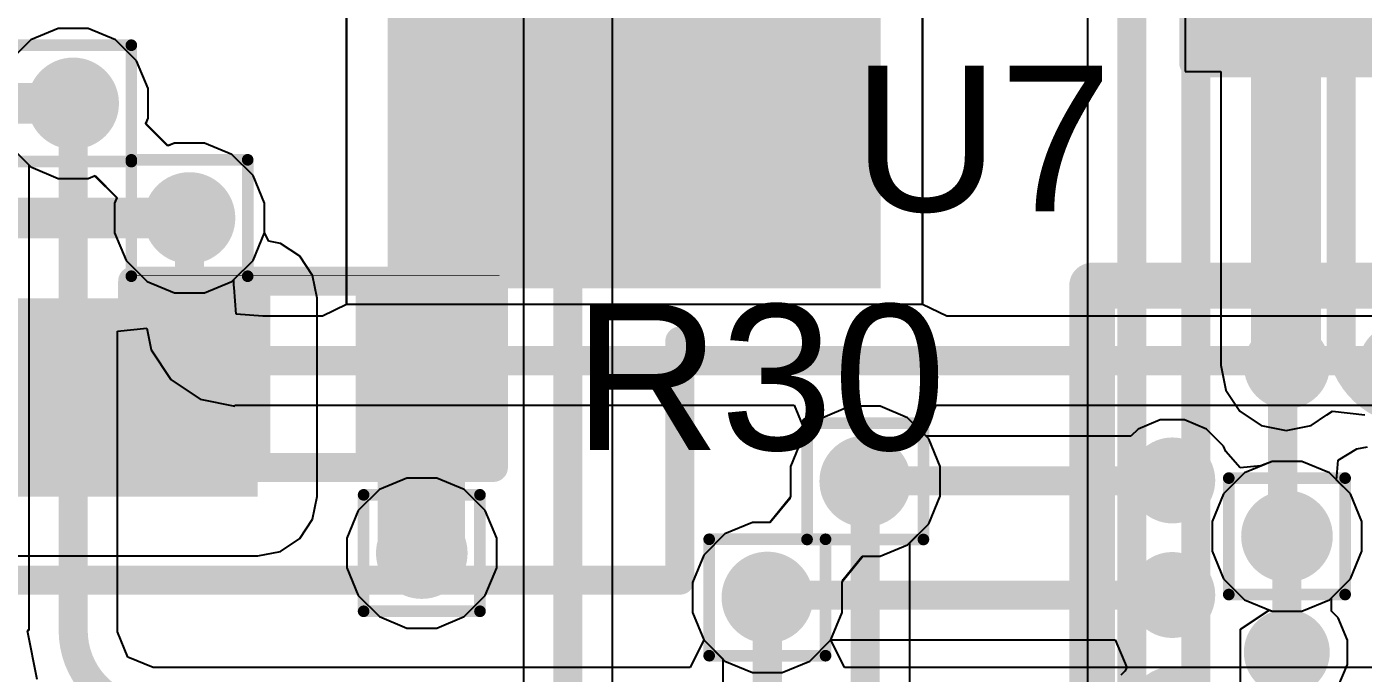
# Model space of a CAD drawing. Header units: inches. Extents: x -12 to 5355, y -7 to 5366.
# Drawn here: x 10.39 to 16.22, y 10.2 to 13.02 of the extents above; entities that cross this region are included whole.
import ezdxf

# ---------------------------------------------------------------- set-up
doc = ezdxf.new("R2010")
doc.units = ezdxf.units.IN
for name, color, linetype in [('BOTTOM LAYER', 5, 'Continuous'), ('Bottom Overlay', 54, 'Continuous'), ('Bottom Paste', 16, 'Continuous'), ('Bottom Solder', 6, 'Continuous'), ('Drill Drawing', 1, 'Continuous'), ('GROUND1', 16, 'Continuous'), ('GROUND2', 156, 'Continuous'), ('POWER', 76, 'Continuous'), ('SIGNAL', 90, 'Continuous'), ('TOP LAYER', 1, 'Continuous'), ('Top Overlay', 2, 'Continuous'), ('Top Paste', 8, 'Continuous'), ('Top Solder', 216, 'Continuous'), ('Via Holes', 16, 'Continuous')]:
    doc.layers.add(name, color=color, linetype=linetype)
doc.styles.add('Arial', font='', dxfattribs={"height": 0.2})
doc.styles.get('Arial').set_extended_font_data('Arial')

# ---------------------------------------------------------------- blocks, each defined once
blk = doc.blocks.new('YSPI0520_2R2M__B_31')
at = {"layer": 'BOTTOM LAYER'}
blk.add_hatch(color=5, dxfattribs=at).paths.add_polyline_path([(-3.5, 1.25), (-1.5, 1.25), (-1.5, -1.25), (-3.5, -1.25)])
at = {"layer": 'Bottom Paste'}
blk.add_hatch(color=16, dxfattribs=at).paths.add_polyline_path([(-3.5, 1.25), (-1.5, 1.25), (-1.5, -1.25), (-3.5, -1.25)])
at = {"layer": 'Bottom Solder'}
blk.add_hatch(color=6, dxfattribs=at).paths.add_polyline_path([(-3.5762, 1.3262), (-1.4238, 1.3262), (-1.4238, -1.3262), (-3.5762, -1.3262)])
at = {"layer": 'Bottom Overlay'}
for points in [[(-2.7, 1.557, 0.127, 0.127, 0), (-2.7, 2.6, 0.127, 0.127, 0)], [(2.7, 2.6, 0.127, 0.127, 0), (-2.7, 2.6, 0.127, 0.127, 0)]]:
    blk.add_lwpolyline(points, format="xyseb", dxfattribs=at)
for points in [[(-2.7318, 2.6, 0.0635, 0.0635, 1), (-2.6683, 2.6, 0.0635, 0.0635, 1)], [(-2.7318, 2.6, 0.0635, 0.0635, 1), (-2.6683, 2.6, 0.0635, 0.0635, 1)], [(-2.7317, 1.557, 0.0635, 0.0635, 1), (-2.6682, 1.557, 0.0635, 0.0635, 1)]]:
    blk.add_lwpolyline(points, format="xyseb", close=True, dxfattribs=at)
blk = doc.blocks.new('AQFN50P700X700X85_HS_74N_42')
at = {"layer": 'TOP LAYER'}
h = blk.add_hatch(color=1, dxfattribs=at)
edge = h.paths.add_edge_path()
edge.add_arc((2.75, -2), 0.1375, 0, 360)
h = blk.add_hatch(color=1, dxfattribs=at)
edge = h.paths.add_edge_path()
edge.add_arc((3.25, -2.25), 0.1375, 0, 360)
h = blk.add_hatch(color=1, dxfattribs=at)
edge = h.paths.add_edge_path()
edge.add_arc((3.25, -2.75), 0.1375, 0, 360)
h = blk.add_hatch(color=1, dxfattribs=at)
edge = h.paths.add_edge_path()
edge.add_arc((2.75, -3.25), 0.1375, 0, 360)
at = {"layer": 'Top Paste'}
h = blk.add_hatch(color=8, dxfattribs=at)
edge = h.paths.add_edge_path()
edge.add_arc((2.75, -2), 0.15, 0, 360)
h = blk.add_hatch(color=8, dxfattribs=at)
edge = h.paths.add_edge_path()
edge.add_arc((3.25, -2.25), 0.15, 0, 360)
h = blk.add_hatch(color=8, dxfattribs=at)
edge = h.paths.add_edge_path()
edge.add_arc((3.25, -2.75), 0.15, 0, 360)
h = blk.add_hatch(color=8, dxfattribs=at)
edge = h.paths.add_edge_path()
edge.add_arc((2.75, -3.25), 0.15, 0, 360)
at = {"layer": 'Top Solder'}
h = blk.add_hatch(color=216, dxfattribs=at)
edge = h.paths.add_edge_path()
edge.add_arc((3.25, -1.75), 0.1875, 0, 360)
h = blk.add_hatch(color=216, dxfattribs=at)
edge = h.paths.add_edge_path()
edge.add_arc((2.75, -2), 0.1875, 0, 360)
h = blk.add_hatch(color=216, dxfattribs=at)
edge = h.paths.add_edge_path()
edge.add_arc((3.25, -2.25), 0.1875, 0, 360)
h = blk.add_hatch(color=216, dxfattribs=at)
edge = h.paths.add_edge_path()
edge.add_arc((3.25, -2.75), 0.1875, 0, 360)
h = blk.add_hatch(color=216, dxfattribs=at)
edge = h.paths.add_edge_path()
edge.add_arc((2.25, -3.25), 0.1875, 0, 360)
h = blk.add_hatch(color=216, dxfattribs=at)
edge = h.paths.add_edge_path()
edge.add_arc((2.75, -3.25), 0.1875, 0, 360)
at = {"layer": 'Top Overlay'}
for points in [[(3.6, 3.6, 0.2, 0.2, 0), (3.6, -3.6, 0.2, 0.2, 0)], [(3.6, -3.6, 0.2, 0.2, 0), (-3.6, -3.6, 0.2, 0.2, 0)]]:
    blk.add_lwpolyline(points, format="xyseb", dxfattribs=at)
blk.add_lwpolyline([(3.55, -3.6, 0.1, 0.1, 1), (3.65, -3.6, 0.1, 0.1, 1)], format="xyseb", close=True, dxfattribs=at)
blk.add_lwpolyline([(3.55, -3.6, 0.1, 0.1, 1), (3.65, -3.6, 0.1, 0.1, 1)], format="xyseb", close=True, dxfattribs=at)
blk = doc.blocks.new('R___0402_48')
at = {"layer": 'TOP LAYER'}
for points in [[(-0.6985, -0.3175), (-0.6985, 0.3175), (-0.2413, 0.3175), (-0.2413, -0.3175)], [(0.2413, -0.3175), (0.2413, 0.3175), (0.6985, 0.3175), (0.6985, -0.3175)]]:
    blk.add_hatch(color=1, dxfattribs=at).paths.add_polyline_path(points)
at = {"layer": 'Top Paste'}
for points in [[(-0.6985, -0.3175), (-0.6985, 0.3175), (-0.2413, 0.3175), (-0.2413, -0.3175)], [(0.2413, -0.3175), (0.2413, 0.3175), (0.6985, 0.3175), (0.6985, -0.3175)]]:
    blk.add_hatch(color=8, dxfattribs=at).paths.add_polyline_path(points)
at = {"layer": 'Top Solder'}
for points in [[(-0.7535, -0.3725), (-0.7535, 0.3725), (-0.1863, 0.3725), (-0.1863, -0.3725)], [(0.1863, -0.3725), (0.1863, 0.3725), (0.7535, 0.3725), (0.7535, -0.3725)]]:
    blk.add_hatch(color=216, dxfattribs=at).paths.add_polyline_path(points)
at = {"layer": 'Top Overlay'}
for points in [[(0.7874, 0.4064, 0.127, 0.127, 0), (-0.7874, 0.4064, 0.127, 0.127, 0)], [(-0.7874, 0.4064, 0.127, 0.127, 0), (-0.7874, -0.4064, 0.127, 0.127, 0)], [(0.7874, 0.4064, 0.127, 0.127, 0), (0.7874, -0.4064, 0.127, 0.127, 0)], [(0.7874, -0.4064, 0.127, 0.127, 0), (-0.7874, -0.4064, 0.127, 0.127, 0)], [(0.8128, -0.4318, 0.00323, 0.00323, 0), (-0.8128, -0.4318, 0.00323, 0.00323, 0)]]:
    blk.add_lwpolyline(points, format="xyseb", dxfattribs=at)
for points in [[(-0.8191, 0.4064, 0.0635, 0.0635, 1), (-0.7556, 0.4064, 0.0635, 0.0635, 1)], [(-0.8191, 0.4064, 0.0635, 0.0635, 1), (-0.7556, 0.4064, 0.0635, 0.0635, 1)], [(0.7556, 0.4064, 0.0635, 0.0635, 1), (0.8191, 0.4064, 0.0635, 0.0635, 1)], [(0.7556, 0.4064, 0.0635, 0.0635, 1), (0.8191, 0.4064, 0.0635, 0.0635, 1)], [(-0.8191, -0.4064, 0.0635, 0.0635, 1), (-0.7556, -0.4064, 0.0635, 0.0635, 1)], [(-0.8191, -0.4064, 0.0635, 0.0635, 1), (-0.7556, -0.4064, 0.0635, 0.0635, 1)], [(0.7556, -0.4064, 0.0635, 0.0635, 1), (0.8191, -0.4064, 0.0635, 0.0635, 1)], [(0.7556, -0.4064, 0.0635, 0.0635, 1), (0.8191, -0.4064, 0.0635, 0.0635, 1)], [(-0.8136, -0.4318, 0.00161, 0.00161, 1), (-0.812, -0.4318, 0.00161, 0.00161, 1)], [(0.812, -0.4318, 0.00161, 0.00161, 1), (0.8136, -0.4318, 0.00161, 0.00161, 1)]]:
    blk.add_lwpolyline(points, format="xyseb", close=True, dxfattribs=at)
blk = doc.blocks.new('____0402_162')
at = {"layer": 'TOP LAYER'}
for points in [[(-0.6985, -0.3175), (-0.6985, 0.3175), (-0.2413, 0.3175), (-0.2413, -0.3175)], [(0.2413, -0.3175), (0.2413, 0.3175), (0.6985, 0.3175), (0.6985, -0.3175)]]:
    blk.add_hatch(color=1, dxfattribs=at).paths.add_polyline_path(points)
at = {"layer": 'Top Paste'}
for points in [[(-0.6985, -0.3175), (-0.6985, 0.3175), (-0.2413, 0.3175), (-0.2413, -0.3175)], [(0.2413, -0.3175), (0.2413, 0.3175), (0.6985, 0.3175), (0.6985, -0.3175)]]:
    blk.add_hatch(color=8, dxfattribs=at).paths.add_polyline_path(points)
at = {"layer": 'Top Solder'}
for points in [[(-0.7585, -0.3775), (-0.7585, 0.3775), (-0.1813, 0.3775), (-0.1813, -0.3775)], [(0.1813, -0.3775), (0.1813, 0.3775), (0.7585, 0.3775), (0.7585, -0.3775)]]:
    blk.add_hatch(color=216, dxfattribs=at).paths.add_polyline_path(points)
at = {"layer": 'Top Overlay'}
for points in [[(-0.7874, 0.4064, 0.127, 0.127, 0), (-0.7874, -0.4064, 0.127, 0.127, 0)], [(-0.7874, 0.4064, 0.127, 0.127, 0), (-0.2794, 0.4064, 0.127, 0.127, 0)], [(0.2794, 0.4064, 0.127, 0.127, 0), (0.7874, 0.4064, 0.127, 0.127, 0)], [(0.7874, 0.4064, 0.127, 0.127, 0), (0.7874, -0.4064, 0.127, 0.127, 0)], [(-0.7874, -0.4064, 0.127, 0.127, 0), (-0.2794, -0.4064, 0.127, 0.127, 0)], [(0.2794, -0.4064, 0.127, 0.127, 0), (0.7874, -0.4064, 0.127, 0.127, 0)]]:
    blk.add_lwpolyline(points, format="xyseb", dxfattribs=at)
for points in [[(-0.8191, 0.4064, 0.0635, 0.0635, 1), (-0.7556, 0.4064, 0.0635, 0.0635, 1)], [(-0.8191, 0.4064, 0.0635, 0.0635, 1), (-0.7556, 0.4064, 0.0635, 0.0635, 1)], [(-0.3111, 0.4064, 0.0635, 0.0635, 1), (-0.2477, 0.4064, 0.0635, 0.0635, 1)], [(0.2477, 0.4064, 0.0635, 0.0635, 1), (0.3111, 0.4064, 0.0635, 0.0635, 1)], [(0.7556, 0.4064, 0.0635, 0.0635, 1), (0.8191, 0.4064, 0.0635, 0.0635, 1)], [(0.7556, 0.4064, 0.0635, 0.0635, 1), (0.8191, 0.4064, 0.0635, 0.0635, 1)], [(-0.8191, -0.4064, 0.0635, 0.0635, 1), (-0.7556, -0.4064, 0.0635, 0.0635, 1)], [(-0.8191, -0.4064, 0.0635, 0.0635, 1), (-0.7556, -0.4064, 0.0635, 0.0635, 1)], [(-0.3111, -0.4064, 0.0635, 0.0635, 1), (-0.2477, -0.4064, 0.0635, 0.0635, 1)], [(0.2477, -0.4064, 0.0635, 0.0635, 1), (0.3111, -0.4064, 0.0635, 0.0635, 1)], [(0.7556, -0.4064, 0.0635, 0.0635, 1), (0.8191, -0.4064, 0.0635, 0.0635, 1)], [(0.7556, -0.4064, 0.0635, 0.0635, 1), (0.8191, -0.4064, 0.0635, 0.0635, 1)]]:
    blk.add_lwpolyline(points, format="xyseb", close=True, dxfattribs=at)

msp = doc.modelspace()

# ---------------------------------------------------------------- hatches: boundary and pattern name
at = {"layer": 'BOTTOM LAYER'}
h = msp.add_hatch(color=5, dxfattribs=at)
edge = h.paths.add_edge_path()
edge.add_arc((10.5918, 12.688), 0.2, 0, 360)
h = msp.add_hatch(color=5, dxfattribs=at)
edge = h.paths.add_edge_path()
edge.add_arc((11.0998, 12.188), 0.2, 0, 360)
h = msp.add_hatch(color=5, dxfattribs=at)
edge = h.paths.add_edge_path()
edge.add_arc((14.0502, 11.0393), 0.2, 0, 360)
h = msp.add_hatch(color=5, dxfattribs=at)
edge = h.paths.add_edge_path()
edge.add_arc((15.8916, 10.799), 0.2, 0, 360)
h = msp.add_hatch(color=5, dxfattribs=at)
edge = h.paths.add_edge_path()
edge.add_arc((12.114, 10.726), 0.2, 0, 360)
h = msp.add_hatch(color=5, dxfattribs=at)
edge = h.paths.add_edge_path()
edge.add_arc((13.6229, 10.5321), 0.2, 0, 360)
at = {"layer": 'GROUND1'}
h = msp.add_hatch(color=16, dxfattribs=at)
edge = h.paths.add_edge_path()
edge.add_arc((10.5918, 12.688), 0.2, 0, 360)
h = msp.add_hatch(color=16, dxfattribs=at)
edge = h.paths.add_edge_path()
edge.add_arc((11.0998, 12.188), 0.2, 0, 360)
h = msp.add_hatch(color=16, dxfattribs=at)
edge = h.paths.add_edge_path()
edge.add_arc((14.0502, 11.0393), 0.2, 0, 360)
h = msp.add_hatch(color=16, dxfattribs=at)
edge = h.paths.add_edge_path()
edge.add_arc((15.8916, 10.799), 0.2, 0, 360)
h = msp.add_hatch(color=16, dxfattribs=at)
edge = h.paths.add_edge_path()
edge.add_arc((12.114, 10.726), 0.2, 0, 360)
h = msp.add_hatch(color=16, dxfattribs=at)
edge = h.paths.add_edge_path()
edge.add_arc((13.6229, 10.5321), 0.2, 0, 360)
at = {"layer": 'GROUND2'}
h = msp.add_hatch(color=156, dxfattribs=at)
edge = h.paths.add_edge_path()
edge.add_arc((10.5918, 12.688), 0.2, 0, 360)
h = msp.add_hatch(color=156, dxfattribs=at)
edge = h.paths.add_edge_path()
edge.add_arc((11.0998, 12.188), 0.2, 0, 360)
h = msp.add_hatch(color=156, dxfattribs=at)
edge = h.paths.add_edge_path()
edge.add_arc((14.0502, 11.0393), 0.2, 0, 360)
h = msp.add_hatch(color=156, dxfattribs=at)
edge = h.paths.add_edge_path()
edge.add_arc((15.8916, 10.799), 0.2, 0, 360)
h = msp.add_hatch(color=156, dxfattribs=at)
edge = h.paths.add_edge_path()
edge.add_arc((12.114, 10.726), 0.2, 0, 360)
h = msp.add_hatch(color=156, dxfattribs=at)
edge = h.paths.add_edge_path()
edge.add_arc((13.6229, 10.5321), 0.2, 0, 360)
at = {"layer": 'POWER'}
h = msp.add_hatch(color=76, dxfattribs=at)
edge = h.paths.add_edge_path()
edge.add_arc((10.5918, 12.688), 0.2, 0, 360)
h = msp.add_hatch(color=76, dxfattribs=at)
edge = h.paths.add_edge_path()
edge.add_arc((11.0998, 12.188), 0.2, 0, 360)
h = msp.add_hatch(color=76, dxfattribs=at)
edge = h.paths.add_edge_path()
edge.add_arc((14.0502, 11.0393), 0.2, 0, 360)
h = msp.add_hatch(color=76, dxfattribs=at)
edge = h.paths.add_edge_path()
edge.add_arc((15.8916, 10.799), 0.2, 0, 360)
h = msp.add_hatch(color=76, dxfattribs=at)
edge = h.paths.add_edge_path()
edge.add_arc((12.114, 10.726), 0.2, 0, 360)
h = msp.add_hatch(color=76, dxfattribs=at)
edge = h.paths.add_edge_path()
edge.add_arc((13.6229, 10.5321), 0.2, 0, 360)
at = {"layer": 'SIGNAL'}
h = msp.add_hatch(color=90, dxfattribs=at)
edge = h.paths.add_edge_path()
edge.add_arc((10.5918, 12.688), 0.2, 0, 360)
h = msp.add_hatch(color=90, dxfattribs=at)
edge = h.paths.add_edge_path()
edge.add_arc((11.0998, 12.188), 0.2, 0, 360)
h = msp.add_hatch(color=90, dxfattribs=at)
edge = h.paths.add_edge_path()
edge.add_arc((14.0502, 11.0393), 0.2, 0, 360)
h = msp.add_hatch(color=90, dxfattribs=at)
edge = h.paths.add_edge_path()
edge.add_arc((15.8916, 10.799), 0.2, 0, 360)
h = msp.add_hatch(color=90, dxfattribs=at)
edge = h.paths.add_edge_path()
edge.add_arc((12.114, 10.726), 0.2, 0, 360)
h = msp.add_hatch(color=90, dxfattribs=at)
edge = h.paths.add_edge_path()
edge.add_arc((13.6229, 10.5321), 0.2, 0, 360)
at = {"layer": 'TOP LAYER'}
h = msp.add_hatch(color=1, dxfattribs=at)
edge = h.paths.add_edge_path()
edge.add_arc((10.5918, 12.688), 0.2, 0, 360)
h = msp.add_hatch(color=1, dxfattribs=at)
edge = h.paths.add_edge_path()
edge.add_arc((11.0998, 12.188), 0.2, 0, 360)
for points in [[(9.3943, 11.538), (11.3978, 11.538), (11.3978, 11.838), (9.3943, 11.838)], [(10.2616, 10.9728), (11.3978, 10.9728), (11.3978, 11.838), (10.2616, 11.838)]]:
    msp.add_hatch(color=1, dxfattribs=at).paths.add_polyline_path(points)
h = msp.add_hatch(color=1, dxfattribs=at)
edge = h.paths.add_edge_path()
edge.add_arc((14.0502, 11.0393), 0.2, 0, 360)
h = msp.add_hatch(color=1, dxfattribs=at)
edge = h.paths.add_edge_path()
edge.add_arc((15.8916, 10.799), 0.2, 0, 360)
h = msp.add_hatch(color=1, dxfattribs=at)
edge = h.paths.add_edge_path()
edge.add_arc((12.114, 10.726), 0.2, 0, 360)
h = msp.add_hatch(color=1, dxfattribs=at)
edge = h.paths.add_edge_path()
edge.add_arc((13.6229, 10.5321), 0.2, 0, 360)
at = {"layer": 'Via Holes'}
h = msp.add_hatch(color=7, dxfattribs=at)
edge = h.paths.add_edge_path()
edge.add_arc((10.5918, 12.688), 0.1, 0, 360)
h = msp.add_hatch(color=7, dxfattribs=at)
edge = h.paths.add_edge_path()
edge.add_arc((11.0998, 12.188), 0.1, 0, 360)
h = msp.add_hatch(color=7, dxfattribs=at)
edge = h.paths.add_edge_path()
edge.add_arc((14.0502, 11.0393), 0.1, 0, 360)
h = msp.add_hatch(color=7, dxfattribs=at)
edge = h.paths.add_edge_path()
edge.add_arc((15.8916, 10.799), 0.1, 0, 360)
h = msp.add_hatch(color=7, dxfattribs=at)
edge = h.paths.add_edge_path()
edge.add_arc((12.114, 10.726), 0.1, 0, 360)
h = msp.add_hatch(color=7, dxfattribs=at)
edge = h.paths.add_edge_path()
edge.add_arc((13.6229, 10.5321), 0.1, 0, 360)

# ---------------------------------------------------------------- linework, layer by layer
at = {"layer": 'BOTTOM LAYER'}
for p, q in [((11.7856, 11.811), (11.7856, 17.8308)), ((11.7856, 17.8308), (11.7856, 11.8869)), ((14.3002, 17.8308), (14.3002, 11.811)), ((14.3002, 11.8869), (14.3002, 14.346)), ((10.5268, 13.015), (10.4066, 12.9652)), ((10.6568, 13.015), (10.5268, 13.015)), ((10.777, 12.9652), (10.6568, 13.015)), ((10.4066, 12.9652), (10.3146, 12.8732)), ((10.869, 12.8732), (10.777, 12.9652)), ((10.9188, 12.7531), (10.869, 12.8732)), ((10.9188, 12.623), (10.9188, 12.7531)), ((10.9095, 12.6006), (10.9188, 12.623)), ((11.0067, 12.5034), (10.9095, 12.6006)), ((10.3146, 12.5028), (10.3976, 12.4198)), ((11.0348, 12.515), (11.0067, 12.5034)), ((11.1648, 12.515), (11.0348, 12.515)), ((11.285, 12.4652), (11.1648, 12.515)), ((11.377, 12.3732), (11.285, 12.4652)), ((10.3976, 12.4198), (10.3976, 10.3886)), ((11.4268, 12.2531), (11.377, 12.3732)), ((11.4268, 12.123), (11.4268, 12.2531)), ((11.377, 12.0028), (11.4268, 12.123)), ((11.294, 11.9198), (11.377, 12.0028)), ((11.294, 11.8945), (11.294, 11.9198)), ((11.2943, 11.8852), (11.294, 11.8945)), ((11.303, 11.7689), (11.2943, 11.8852)), ((11.7856, 11.8869), (11.7856, 11.811)), ((14.3002, 11.811), (14.3002, 11.8869)), ((11.7856, 11.811), (11.6798, 11.7599)), ((14.3002, 11.811), (11.7856, 11.811)), ((14.406, 11.7599), (14.3002, 11.811)), ((11.4193, 11.7602), (11.303, 11.7689)), ((11.4287, 11.7599), (11.4193, 11.7602)), ((11.6798, 11.7599), (11.4287, 11.7599)), ((18.0252, 11.7599), (14.406, 11.7599)), ((10.786, 11.6944), (10.913, 11.7069)), ((10.786, 10.3886), (10.786, 11.6944)), ((10.913, 11.7069), (10.9319, 11.6122)), ((10.9319, 11.6122), (11.0178, 11.4836)), ((11.0178, 11.4836), (11.1464, 11.3977)), ((11.1464, 11.3977), (11.2981, 11.3675)), ((11.2981, 11.3675), (11.2981, 11.3714)), ((11.2981, 11.3714), (13.7402, 11.3714)), ((13.7402, 11.3714), (13.7928, 11.2444)), ((14.3075, 11.2444), (14.3601, 11.3714)), ((14.3601, 11.3714), (22.7084, 11.3714)), ((13.773, 11.2245), (13.7232, 11.1043)), ((13.7928, 11.2444), (13.773, 11.2245)), ((14.3274, 11.2245), (14.3075, 11.2444)), ((14.3772, 11.1043), (14.3274, 11.2245)), ((13.7232, 11.1043), (13.7232, 10.9742)), ((14.3772, 10.9742), (14.3772, 11.1043)), ((15.8265, 11.126), (15.7063, 11.0762)), ((15.9566, 11.126), (15.8265, 11.126)), ((16.0768, 11.0762), (15.9566, 11.126)), ((15.7063, 11.0762), (15.6143, 10.9842)), ((16.1688, 10.9842), (16.0768, 11.0762)), ((13.7232, 10.9742), (13.7208, 10.9663)), ((14.3274, 10.8541), (14.3772, 10.9742)), ((15.6143, 10.9842), (15.5646, 10.864)), ((16.2186, 10.864), (16.1688, 10.9842)), ((13.7208, 10.9663), (13.6334, 10.8591)), ((13.5578, 10.8591), (13.4376, 10.8094)), ((13.6334, 10.8591), (13.5578, 10.8591)), ((15.5646, 10.864), (15.5646, 10.7339)), ((16.2186, 10.7339), (16.2186, 10.864)), ((13.4376, 10.8094), (13.3457, 10.7174)), ((14.2354, 10.7621), (14.3274, 10.8541)), ((14.1152, 10.7123), (14.2354, 10.7621)), ((13.3457, 10.7174), (13.2959, 10.5972)), ((13.9523, 10.6051), (14.0397, 10.7123)), ((14.0397, 10.7123), (14.1152, 10.7123)), ((15.5646, 10.7339), (15.6143, 10.6137)), ((16.1688, 10.6137), (16.2186, 10.7339)), ((13.2959, 10.5972), (13.2959, 10.4671)), ((13.9499, 10.5972), (13.9523, 10.6051)), ((13.9499, 10.4671), (13.9499, 10.5972)), ((15.6143, 10.6137), (15.7063, 10.5218)), ((16.0768, 10.5218), (16.1688, 10.6137)), ((15.7063, 10.5218), (15.8265, 10.472)), ((15.9566, 10.472), (16.0768, 10.5218)), ((13.2959, 10.4671), (13.3457, 10.3469)), ((13.9001, 10.3469), (13.9499, 10.4671)), ((15.8265, 10.472), (15.9566, 10.472)), ((10.3976, 10.3886), (10.3906, 10.3886)), ((10.3906, 10.3886), (10.433, 10.1755)), ((10.7849, 10.3827), (10.786, 10.3886)), ((10.8308, 10.272), (10.7849, 10.3827)), ((13.3457, 10.3469), (13.2857, 10.2272)), ((13.96, 10.2272), (13.9001, 10.3469)), ((10.9415, 10.2261), (10.8308, 10.272)), ((10.9474, 10.2272), (10.9415, 10.2261)), ((13.2857, 10.2272), (10.9474, 10.2272)), ((16.3099, 10.2272), (13.96, 10.2272))]:
    msp.add_line(p, q, dxfattribs=at)
for points in [[(10.5918, 10.3886, 0.127, 0.127, 0), (10.5918, 12.688, 0.127, 0.127, 0)], [(11.0998, 11.7639, 0.127, 0.127, 0), (11.0998, 12.188, 0.127, 0.127, 0)], [(11.2981, 11.5656, 0.127, 0.127, -0.414214), (11.0998, 11.7639, 0.127, 0.127, 0)], [(11.2981, 11.5656, 0.127, 0.127, 0), (22.7084, 11.5656, 0.127, 0.127, 0)], [(10.9474, 10.033, 0.127, 0.127, -0.414214), (10.5918, 10.3886, 0.127, 0.127, 0)]]:
    msp.add_lwpolyline(points, format="xyseb", dxfattribs=at)
for points in [[(10.5601, 12.688, 0.0635, 0.0635, 1), (10.6235, 12.688, 0.0635, 0.0635, 1)], [(11.068, 12.188, 0.0635, 0.0635, 1), (11.1316, 12.188, 0.0635, 0.0635, 1)], [(11.068, 11.7639, 0.0635, 0.0635, 1), (11.1316, 11.7639, 0.0635, 0.0635, 1)], [(11.068, 11.7639, 0.0635, 0.0635, 1), (11.1316, 11.7639, 0.0635, 0.0635, 1)], [(11.2664, 11.5656, 0.0635, 0.0635, 1), (11.3299, 11.5656, 0.0635, 0.0635, 1)], [(11.2664, 11.5656, 0.0635, 0.0635, 1), (11.3299, 11.5656, 0.0635, 0.0635, 1)], [(10.5601, 10.3886, 0.0635, 0.0635, 1), (10.6235, 10.3886, 0.0635, 0.0635, 1)], [(10.5601, 10.3886, 0.0635, 0.0635, 1), (10.6235, 10.3886, 0.0635, 0.0635, 1)]]:
    msp.add_lwpolyline(points, format="xyseb", close=True, dxfattribs=at)
at = {"layer": 'Drill Drawing'}
for points in [[(10.3378, 12.942, 0.0508, 0.0508, 0), (10.8458, 12.942, 0.0508, 0.0508, 0)], [(10.8458, 12.434, 0.0508, 0.0508, 0), (10.8458, 12.942, 0.0508, 0.0508, 0)], [(10.3378, 12.434, 0.0508, 0.0508, 0), (10.8458, 12.434, 0.0508, 0.0508, 0)], [(10.8458, 12.442, 0.0508, 0.0508, 0), (11.3538, 12.442, 0.0508, 0.0508, 0)], [(10.8458, 11.934, 0.0508, 0.0508, 0), (10.8458, 12.442, 0.0508, 0.0508, 0)], [(11.3538, 11.934, 0.0508, 0.0508, 0), (11.3538, 12.442, 0.0508, 0.0508, 0)], [(10.8458, 11.934, 0.0508, 0.0508, 0), (11.3538, 11.934, 0.0508, 0.0508, 0)], [(13.7962, 11.2933, 0.0508, 0.0508, 0), (14.3042, 11.2933, 0.0508, 0.0508, 0)], [(13.7962, 10.7853, 0.0508, 0.0508, 0), (13.7962, 11.2933, 0.0508, 0.0508, 0)], [(14.3042, 10.7853, 0.0508, 0.0508, 0), (14.3042, 11.2933, 0.0508, 0.0508, 0)], [(15.6376, 11.053, 0.0508, 0.0508, 0), (16.1456, 11.053, 0.0508, 0.0508, 0)], [(15.6376, 10.545, 0.0508, 0.0508, 0), (15.6376, 11.053, 0.0508, 0.0508, 0)], [(16.1456, 10.545, 0.0508, 0.0508, 0), (16.1456, 11.053, 0.0508, 0.0508, 0)], [(11.86, 10.98, 0.0508, 0.0508, 0), (12.368, 10.98, 0.0508, 0.0508, 0)], [(11.86, 10.472, 0.0508, 0.0508, 0), (11.86, 10.98, 0.0508, 0.0508, 0)], [(12.368, 10.472, 0.0508, 0.0508, 0), (12.368, 10.98, 0.0508, 0.0508, 0)], [(13.3689, 10.7861, 0.0508, 0.0508, 0), (13.8769, 10.7861, 0.0508, 0.0508, 0)], [(13.3689, 10.2781, 0.0508, 0.0508, 0), (13.3689, 10.7861, 0.0508, 0.0508, 0)], [(13.7962, 10.7853, 0.0508, 0.0508, 0), (14.3042, 10.7853, 0.0508, 0.0508, 0)], [(13.8769, 10.2781, 0.0508, 0.0508, 0), (13.8769, 10.7861, 0.0508, 0.0508, 0)], [(15.6376, 10.545, 0.0508, 0.0508, 0), (16.1456, 10.545, 0.0508, 0.0508, 0)], [(11.86, 10.472, 0.0508, 0.0508, 0), (12.368, 10.472, 0.0508, 0.0508, 0)], [(13.3689, 10.2781, 0.0508, 0.0508, 0), (13.8769, 10.2781, 0.0508, 0.0508, 0)]]:
    msp.add_lwpolyline(points, format="xyseb", dxfattribs=at)
for points in [[(10.8331, 12.942, 0.0254, 0.0254, 1), (10.8585, 12.942, 0.0254, 0.0254, 1)], [(10.8331, 12.942, 0.0254, 0.0254, 1), (10.8585, 12.942, 0.0254, 0.0254, 1)], [(10.8331, 12.442, 0.0254, 0.0254, 1), (10.8585, 12.442, 0.0254, 0.0254, 1)], [(10.8331, 12.442, 0.0254, 0.0254, 1), (10.8585, 12.442, 0.0254, 0.0254, 1)], [(10.8331, 12.434, 0.0254, 0.0254, 1), (10.8585, 12.434, 0.0254, 0.0254, 1)], [(10.8331, 12.434, 0.0254, 0.0254, 1), (10.8585, 12.434, 0.0254, 0.0254, 1)], [(11.3411, 12.442, 0.0254, 0.0254, 1), (11.3665, 12.442, 0.0254, 0.0254, 1)], [(11.3411, 12.442, 0.0254, 0.0254, 1), (11.3665, 12.442, 0.0254, 0.0254, 1)], [(10.8331, 11.934, 0.0254, 0.0254, 1), (10.8585, 11.934, 0.0254, 0.0254, 1)], [(10.8331, 11.934, 0.0254, 0.0254, 1), (10.8585, 11.934, 0.0254, 0.0254, 1)], [(11.3411, 11.934, 0.0254, 0.0254, 1), (11.3665, 11.934, 0.0254, 0.0254, 1)], [(11.3411, 11.934, 0.0254, 0.0254, 1), (11.3665, 11.934, 0.0254, 0.0254, 1)], [(13.7835, 11.2933, 0.0254, 0.0254, 1), (13.8089, 11.2933, 0.0254, 0.0254, 1)], [(13.7835, 11.2933, 0.0254, 0.0254, 1), (13.8089, 11.2933, 0.0254, 0.0254, 1)], [(14.2915, 11.2933, 0.0254, 0.0254, 1), (14.3169, 11.2933, 0.0254, 0.0254, 1)], [(14.2915, 11.2933, 0.0254, 0.0254, 1), (14.3169, 11.2933, 0.0254, 0.0254, 1)], [(15.6249, 11.053, 0.0254, 0.0254, 1), (15.6503, 11.053, 0.0254, 0.0254, 1)], [(15.6249, 11.053, 0.0254, 0.0254, 1), (15.6503, 11.053, 0.0254, 0.0254, 1)], [(16.1329, 11.053, 0.0254, 0.0254, 1), (16.1583, 11.053, 0.0254, 0.0254, 1)], [(16.1329, 11.053, 0.0254, 0.0254, 1), (16.1583, 11.053, 0.0254, 0.0254, 1)], [(11.8473, 10.98, 0.0254, 0.0254, 1), (11.8727, 10.98, 0.0254, 0.0254, 1)], [(11.8473, 10.98, 0.0254, 0.0254, 1), (11.8727, 10.98, 0.0254, 0.0254, 1)], [(12.3553, 10.98, 0.0254, 0.0254, 1), (12.3807, 10.98, 0.0254, 0.0254, 1)], [(12.3553, 10.98, 0.0254, 0.0254, 1), (12.3807, 10.98, 0.0254, 0.0254, 1)], [(13.3562, 10.7861, 0.0254, 0.0254, 1), (13.3816, 10.7861, 0.0254, 0.0254, 1)], [(13.3562, 10.7861, 0.0254, 0.0254, 1), (13.3816, 10.7861, 0.0254, 0.0254, 1)], [(13.7835, 10.7853, 0.0254, 0.0254, 1), (13.8089, 10.7853, 0.0254, 0.0254, 1)], [(13.7835, 10.7853, 0.0254, 0.0254, 1), (13.8089, 10.7853, 0.0254, 0.0254, 1)], [(13.8642, 10.7861, 0.0254, 0.0254, 1), (13.8896, 10.7861, 0.0254, 0.0254, 1)], [(13.8642, 10.7861, 0.0254, 0.0254, 1), (13.8896, 10.7861, 0.0254, 0.0254, 1)], [(14.2915, 10.7853, 0.0254, 0.0254, 1), (14.3169, 10.7853, 0.0254, 0.0254, 1)], [(14.2915, 10.7853, 0.0254, 0.0254, 1), (14.3169, 10.7853, 0.0254, 0.0254, 1)], [(15.6249, 10.545, 0.0254, 0.0254, 1), (15.6503, 10.545, 0.0254, 0.0254, 1)], [(15.6249, 10.545, 0.0254, 0.0254, 1), (15.6503, 10.545, 0.0254, 0.0254, 1)], [(16.1329, 10.545, 0.0254, 0.0254, 1), (16.1583, 10.545, 0.0254, 0.0254, 1)], [(16.1329, 10.545, 0.0254, 0.0254, 1), (16.1583, 10.545, 0.0254, 0.0254, 1)], [(11.8473, 10.472, 0.0254, 0.0254, 1), (11.8727, 10.472, 0.0254, 0.0254, 1)], [(11.8473, 10.472, 0.0254, 0.0254, 1), (11.8727, 10.472, 0.0254, 0.0254, 1)], [(12.3553, 10.472, 0.0254, 0.0254, 1), (12.3807, 10.472, 0.0254, 0.0254, 1)], [(12.3553, 10.472, 0.0254, 0.0254, 1), (12.3807, 10.472, 0.0254, 0.0254, 1)], [(13.3562, 10.2781, 0.0254, 0.0254, 1), (13.3816, 10.2781, 0.0254, 0.0254, 1)], [(13.3562, 10.2781, 0.0254, 0.0254, 1), (13.3816, 10.2781, 0.0254, 0.0254, 1)], [(13.8642, 10.2781, 0.0254, 0.0254, 1), (13.8896, 10.2781, 0.0254, 0.0254, 1)], [(13.8642, 10.2781, 0.0254, 0.0254, 1), (13.8896, 10.2781, 0.0254, 0.0254, 1)]]:
    msp.add_lwpolyline(points, format="xyseb", close=True, dxfattribs=at)
at = {"layer": 'GROUND1'}
for p, q in [((10.5268, 13.015), (10.4066, 12.9652)), ((10.6568, 13.015), (10.5268, 13.015)), ((10.777, 12.9652), (10.6568, 13.015)), ((10.4066, 12.9652), (10.3146, 12.8732)), ((10.869, 12.8732), (10.777, 12.9652)), ((10.9188, 12.7531), (10.869, 12.8732)), ((10.9188, 12.623), (10.9188, 12.7531)), ((10.9095, 12.6006), (10.9188, 12.623)), ((11.0067, 12.5034), (10.9095, 12.6006)), ((10.3146, 12.5028), (10.4066, 12.4108)), ((11.0348, 12.515), (11.0067, 12.5034)), ((11.1648, 12.515), (11.0348, 12.515)), ((11.285, 12.4652), (11.1648, 12.515)), ((11.377, 12.3732), (11.285, 12.4652)), ((10.4066, 12.4108), (10.5268, 12.361)), ((10.6568, 12.361), (10.6849, 12.3726)), ((10.6849, 12.3726), (10.7821, 12.2754)), ((11.4268, 12.2531), (11.377, 12.3732)), ((10.5268, 12.361), (10.6568, 12.361)), ((10.7821, 12.2754), (10.7728, 12.2531)), ((10.7728, 12.2531), (10.7728, 12.123)), ((11.4268, 12.123), (11.4268, 12.2531)), ((10.7728, 12.123), (10.8226, 12.0028)), ((11.377, 12.0028), (11.4268, 12.123)), ((10.8226, 12.0028), (10.9146, 11.9108)), ((11.285, 11.9108), (11.377, 12.0028)), ((10.9146, 11.9108), (11.0348, 11.861)), ((11.1648, 11.861), (11.285, 11.9108)), ((11.0348, 11.861), (11.1648, 11.861)), ((13.9851, 11.3663), (13.865, 11.3165)), ((14.1152, 11.3663), (13.9851, 11.3663)), ((14.2354, 11.3165), (14.1152, 11.3663)), ((13.865, 11.3165), (13.773, 11.2245)), ((14.3274, 11.2245), (14.2354, 11.3165)), ((13.773, 11.2245), (13.7232, 11.1043)), ((14.3772, 11.1043), (14.3274, 11.2245)), ((13.7232, 11.1043), (13.7232, 10.9742)), ((14.3772, 10.9742), (14.3772, 11.1043)), ((15.8265, 11.126), (15.7063, 11.0762)), ((15.9566, 11.126), (15.8265, 11.126)), ((16.0768, 11.0762), (15.9566, 11.126)), ((15.7063, 11.0762), (15.6143, 10.9842)), ((16.1688, 10.9842), (16.0768, 11.0762)), ((13.7232, 10.9742), (13.7208, 10.9663)), ((14.3274, 10.8541), (14.3772, 10.9742)), ((15.6143, 10.9842), (15.5646, 10.864)), ((16.2186, 10.864), (16.1688, 10.9842)), ((13.7208, 10.9663), (13.6334, 10.8591)), ((13.5578, 10.8591), (13.4376, 10.8094)), ((13.6334, 10.8591), (13.5578, 10.8591)), ((15.5646, 10.864), (15.5646, 10.7339)), ((16.2186, 10.7339), (16.2186, 10.864)), ((13.4376, 10.8094), (13.3457, 10.7174)), ((14.2354, 10.7621), (14.3274, 10.8541)), ((14.1152, 10.7123), (14.2354, 10.7621)), ((13.3457, 10.7174), (13.2959, 10.5972)), ((13.9523, 10.6051), (14.0397, 10.7123)), ((14.0397, 10.7123), (14.1152, 10.7123)), ((15.5646, 10.7339), (15.6143, 10.6137)), ((16.1688, 10.6137), (16.2186, 10.7339)), ((13.2959, 10.5972), (13.2959, 10.4671)), ((13.9499, 10.5972), (13.9523, 10.6051)), ((13.9499, 10.4671), (13.9499, 10.5972)), ((15.6143, 10.6137), (15.7063, 10.5218)), ((16.0768, 10.5218), (16.1688, 10.6137)), ((15.7063, 10.5218), (15.8265, 10.472)), ((15.9566, 10.472), (16.0768, 10.5218)), ((13.2959, 10.4671), (13.3457, 10.3469)), ((13.9001, 10.3469), (13.9499, 10.4671)), ((15.8265, 10.472), (15.9566, 10.472)), ((13.3457, 10.3469), (13.4376, 10.2549)), ((13.8081, 10.2549), (13.9001, 10.3469)), ((13.4376, 10.2549), (13.5578, 10.2051)), ((13.6879, 10.2051), (13.8081, 10.2549)), ((13.5578, 10.2051), (13.6879, 10.2051))]:
    msp.add_line(p, q, dxfattribs=at)
at = {"layer": 'GROUND2'}
for p, q in [((10.5268, 13.015), (10.4066, 12.9652)), ((10.6568, 13.015), (10.5268, 13.015)), ((10.777, 12.9652), (10.6568, 13.015)), ((10.4066, 12.9652), (10.3146, 12.8732)), ((10.869, 12.8732), (10.777, 12.9652)), ((10.9188, 12.7531), (10.869, 12.8732)), ((10.9188, 12.623), (10.9188, 12.7531)), ((10.9085, 12.598), (10.9188, 12.623)), ((11.0041, 12.5023), (10.9085, 12.598)), ((10.3146, 12.5028), (10.4066, 12.4108)), ((11.0348, 12.515), (11.0041, 12.5023)), ((11.1648, 12.515), (11.0348, 12.515)), ((11.285, 12.4652), (11.1648, 12.515)), ((11.377, 12.3732), (11.285, 12.4652)), ((10.4066, 12.4108), (10.5268, 12.361)), ((10.6568, 12.361), (10.6875, 12.3737)), ((10.6875, 12.3737), (10.7831, 12.278)), ((11.4268, 12.2531), (11.377, 12.3732)), ((10.5268, 12.361), (10.6568, 12.361)), ((10.7831, 12.278), (10.7728, 12.2531)), ((10.7728, 12.2531), (10.7728, 12.123)), ((11.4268, 12.123), (11.4268, 12.2531)), ((10.7728, 12.123), (10.8226, 12.0028)), ((11.377, 12.0028), (11.4268, 12.123)), ((10.8226, 12.0028), (10.9146, 11.9108)), ((11.285, 11.9108), (11.377, 12.0028)), ((10.9146, 11.9108), (11.0348, 11.861)), ((11.1648, 11.861), (11.285, 11.9108)), ((11.0348, 11.861), (11.1648, 11.861)), ((13.9851, 11.3663), (13.865, 11.3165)), ((14.1152, 11.3663), (13.9851, 11.3663)), ((14.2354, 11.3165), (14.1152, 11.3663)), ((13.865, 11.3165), (13.773, 11.2245)), ((14.3274, 11.2245), (14.2354, 11.3165)), ((13.773, 11.2245), (13.7232, 11.1043)), ((14.3772, 11.1043), (14.3274, 11.2245)), ((13.7232, 11.1043), (13.7232, 10.9742)), ((14.3772, 10.9742), (14.3772, 11.1043)), ((15.8265, 11.126), (15.7063, 11.0762)), ((15.9566, 11.126), (15.8265, 11.126)), ((16.0768, 11.0762), (15.9566, 11.126)), ((15.7063, 11.0762), (15.6143, 10.9842)), ((16.1688, 10.9842), (16.0768, 11.0762)), ((13.7232, 10.9742), (13.719, 10.9606)), ((14.3274, 10.8541), (14.3772, 10.9742)), ((15.6143, 10.9842), (15.5646, 10.864)), ((16.2186, 10.864), (16.1688, 10.9842)), ((13.719, 10.9606), (13.6356, 10.8591)), ((13.5578, 10.8591), (13.4376, 10.8094)), ((13.6356, 10.8591), (13.5578, 10.8591)), ((15.5646, 10.864), (15.5646, 10.7339)), ((16.2186, 10.7339), (16.2186, 10.864)), ((13.4376, 10.8094), (13.3457, 10.7174)), ((14.2354, 10.7621), (14.3274, 10.8541)), ((14.1152, 10.7123), (14.2354, 10.7621)), ((13.3457, 10.7174), (13.2959, 10.5972)), ((13.954, 10.6108), (14.0375, 10.7123)), ((14.0375, 10.7123), (14.1152, 10.7123)), ((15.5646, 10.7339), (15.6143, 10.6137)), ((16.1688, 10.6137), (16.2186, 10.7339)), ((13.2959, 10.5972), (13.2959, 10.4671)), ((13.9499, 10.5972), (13.954, 10.6108)), ((13.9499, 10.4671), (13.9499, 10.5972)), ((15.6143, 10.6137), (15.7063, 10.5218)), ((16.0768, 10.5218), (16.1688, 10.6137)), ((15.7063, 10.5218), (15.8265, 10.472)), ((15.9566, 10.472), (16.0768, 10.5218)), ((13.2959, 10.4671), (13.3457, 10.3469)), ((13.9001, 10.3469), (13.9499, 10.4671)), ((15.8265, 10.472), (15.9566, 10.472)), ((13.3457, 10.3469), (13.4376, 10.2549)), ((13.8081, 10.2549), (13.9001, 10.3469)), ((13.4376, 10.2549), (13.5578, 10.2051)), ((13.6879, 10.2051), (13.8081, 10.2549)), ((13.5578, 10.2051), (13.6879, 10.2051))]:
    msp.add_line(p, q, dxfattribs=at)
at = {"layer": 'POWER'}
for p, q in [((10.5268, 13.015), (10.4066, 12.9652)), ((10.6568, 13.015), (10.5268, 13.015)), ((10.777, 12.9652), (10.6568, 13.015)), ((10.4066, 12.9652), (10.3146, 12.8732)), ((10.869, 12.8732), (10.777, 12.9652)), ((10.9188, 12.7531), (10.869, 12.8732)), ((10.9188, 12.623), (10.9188, 12.7531)), ((10.9095, 12.6006), (10.9188, 12.623)), ((11.0067, 12.5034), (10.9095, 12.6006)), ((10.3146, 12.5028), (10.4066, 12.4108)), ((11.0348, 12.515), (11.0067, 12.5034)), ((11.1648, 12.515), (11.0348, 12.515)), ((11.285, 12.4652), (11.1648, 12.515)), ((11.377, 12.3732), (11.285, 12.4652)), ((10.4066, 12.4108), (10.5268, 12.361)), ((10.6568, 12.361), (10.6849, 12.3726)), ((10.6849, 12.3726), (10.7821, 12.2754)), ((11.4268, 12.2531), (11.377, 12.3732)), ((10.5268, 12.361), (10.6568, 12.361)), ((10.7821, 12.2754), (10.7728, 12.2531)), ((10.7728, 12.2531), (10.7728, 12.123)), ((11.4268, 12.123), (11.4268, 12.2531)), ((10.7728, 12.123), (10.8226, 12.0028)), ((11.377, 12.0028), (11.4268, 12.123)), ((10.8226, 12.0028), (10.9146, 11.9108)), ((11.285, 11.9108), (11.377, 12.0028)), ((10.9146, 11.9108), (11.0348, 11.861)), ((11.1648, 11.861), (11.285, 11.9108)), ((11.0348, 11.861), (11.1648, 11.861)), ((13.9851, 11.3663), (13.865, 11.3165)), ((14.1152, 11.3663), (13.9851, 11.3663)), ((14.2354, 11.3165), (14.1152, 11.3663)), ((13.865, 11.3165), (13.773, 11.2245)), ((14.3274, 11.2245), (14.2354, 11.3165)), ((13.773, 11.2245), (13.7232, 11.1043)), ((14.3772, 11.1043), (14.3274, 11.2245)), ((13.7232, 11.1043), (13.7232, 10.9742)), ((14.3772, 10.9742), (14.3772, 11.1043)), ((15.8265, 11.126), (15.7063, 11.0762)), ((15.9566, 11.126), (15.8265, 11.126)), ((16.0768, 11.0762), (15.9566, 11.126)), ((12.049, 11.053), (11.9288, 11.0032)), ((12.1791, 11.053), (12.049, 11.053)), ((12.2993, 11.0032), (12.1791, 11.053)), ((15.7063, 11.0762), (15.6143, 10.9842)), ((16.1688, 10.9842), (16.0768, 11.0762)), ((11.9288, 11.0032), (11.8368, 10.9112)), ((12.3913, 10.9112), (12.2993, 11.0032)), ((13.7232, 10.9742), (13.7208, 10.9663)), ((14.3274, 10.8541), (14.3772, 10.9742)), ((15.6143, 10.9842), (15.5646, 10.864)), ((16.2186, 10.864), (16.1688, 10.9842)), ((13.7208, 10.9663), (13.6334, 10.8591)), ((11.8368, 10.9112), (11.787, 10.791)), ((12.441, 10.791), (12.3913, 10.9112)), ((13.5578, 10.8591), (13.4376, 10.8094)), ((13.6334, 10.8591), (13.5578, 10.8591)), ((15.5646, 10.864), (15.5646, 10.7339)), ((16.2186, 10.7339), (16.2186, 10.864)), ((13.4376, 10.8094), (13.3457, 10.7174)), ((14.2354, 10.7621), (14.3274, 10.8541)), ((11.787, 10.791), (11.787, 10.6609)), ((12.441, 10.6609), (12.441, 10.791)), ((14.1152, 10.7123), (14.2354, 10.7621)), ((13.3457, 10.7174), (13.2959, 10.5972)), ((13.9523, 10.6051), (14.0397, 10.7123)), ((14.0397, 10.7123), (14.1152, 10.7123)), ((15.5646, 10.7339), (15.6143, 10.6137)), ((16.1688, 10.6137), (16.2186, 10.7339)), ((11.787, 10.6609), (11.8368, 10.5407)), ((12.3913, 10.5407), (12.441, 10.6609)), ((13.2959, 10.5972), (13.2959, 10.4671)), ((13.9499, 10.5972), (13.9523, 10.6051)), ((13.9499, 10.4671), (13.9499, 10.5972)), ((15.6143, 10.6137), (15.7063, 10.5218)), ((16.0768, 10.5218), (16.1688, 10.6137)), ((11.8368, 10.5407), (11.9288, 10.4488)), ((12.2993, 10.4488), (12.3913, 10.5407)), ((15.7063, 10.5218), (15.8265, 10.472)), ((15.9566, 10.472), (16.0768, 10.5218)), ((11.9288, 10.4488), (12.049, 10.399)), ((12.1791, 10.399), (12.2993, 10.4488)), ((13.2959, 10.4671), (13.3457, 10.3469)), ((13.9001, 10.3469), (13.9499, 10.4671)), ((15.8265, 10.472), (15.9566, 10.472)), ((12.049, 10.399), (12.1791, 10.399)), ((13.3457, 10.3469), (13.4376, 10.2549)), ((13.8081, 10.2549), (13.9001, 10.3469)), ((13.4376, 10.2549), (13.5578, 10.2051)), ((13.6879, 10.2051), (13.8081, 10.2549)), ((13.5578, 10.2051), (13.6879, 10.2051))]:
    msp.add_line(p, q, dxfattribs=at)
at = {"layer": 'SIGNAL'}
for p, q in [((12.9463, 10.0248), (12.9463, 34.2307)), ((12.5579, 21.3777), (12.5579, 10.0248)), ((15.0204, 14.0322), (15.0204, 10.1023)), ((10.5268, 13.015), (10.4066, 12.9652)), ((10.6568, 13.015), (10.5268, 13.015)), ((10.777, 12.9652), (10.6568, 13.015)), ((10.4066, 12.9652), (10.3146, 12.8732)), ((10.869, 12.8732), (10.777, 12.9652)), ((10.9188, 12.7531), (10.869, 12.8732)), ((10.9188, 12.623), (10.9188, 12.7531)), ((10.9085, 12.598), (10.9188, 12.623)), ((11.0041, 12.5023), (10.9085, 12.598)), ((10.3146, 12.5028), (10.4066, 12.4108)), ((11.0348, 12.515), (11.0041, 12.5023)), ((11.1648, 12.515), (11.0348, 12.515)), ((11.285, 12.4652), (11.1648, 12.515)), ((11.377, 12.3732), (11.285, 12.4652)), ((10.4066, 12.4108), (10.5268, 12.361)), ((10.6568, 12.361), (10.6875, 12.3737)), ((10.6875, 12.3737), (10.7831, 12.278)), ((11.4268, 12.2531), (11.377, 12.3732)), ((10.5268, 12.361), (10.6568, 12.361)), ((10.7831, 12.278), (10.7728, 12.2531)), ((10.7728, 12.2531), (10.7728, 12.123)), ((11.4268, 12.123), (11.4268, 12.2531)), ((10.7728, 12.123), (10.8226, 12.0028)), ((11.377, 12.0028), (11.4268, 12.123)), ((10.8226, 12.0028), (10.9146, 11.9108)), ((11.285, 11.9108), (11.377, 12.0028)), ((10.9146, 11.9108), (11.0348, 11.861)), ((11.1648, 11.861), (11.285, 11.9108)), ((11.0348, 11.861), (11.1648, 11.861)), ((13.9851, 11.3663), (13.865, 11.3165)), ((14.1152, 11.3663), (13.9851, 11.3663)), ((14.2354, 11.3165), (14.1152, 11.3663)), ((13.865, 11.3165), (13.773, 11.2245)), ((14.3274, 11.2245), (14.2354, 11.3165)), ((13.773, 11.2245), (13.7232, 11.1043)), ((14.3772, 11.1043), (14.3274, 11.2245)), ((16.1148, 11.131), (16.1971, 11.1806)), ((16.1971, 11.1806), (16.2432, 11.189)), ((13.7232, 11.1043), (13.7232, 10.9742)), ((14.3772, 10.9742), (14.3772, 11.1043)), ((16.1086, 11.0444), (16.1148, 11.131)), ((16.1688, 10.9842), (16.1086, 11.0444)), ((13.7232, 10.9742), (13.719, 10.9606)), ((14.3274, 10.8541), (14.3772, 10.9742)), ((16.2186, 10.864), (16.1688, 10.9842)), ((13.719, 10.9606), (13.6356, 10.8591)), ((13.5578, 10.8591), (13.4376, 10.8094)), ((13.6356, 10.8591), (13.5578, 10.8591)), ((16.2186, 10.7339), (16.2186, 10.864)), ((13.4376, 10.8094), (13.3457, 10.7174)), ((14.2444, 10.7711), (14.3274, 10.8541)), ((14.2444, 3.4804), (14.2444, 10.7711)), ((13.3457, 10.7174), (13.2959, 10.5972)), ((16.1688, 10.6137), (16.2186, 10.7339)), ((13.2959, 10.5972), (13.2959, 10.4671)), ((16.0768, 10.5218), (16.1688, 10.6137)), ((15.9566, 10.472), (16.0768, 10.5218)), ((13.2959, 10.4671), (13.3457, 10.3469)), ((15.6882, 10.3939), (15.8132, 10.4775)), ((15.8132, 10.4775), (15.8265, 10.472)), ((15.8265, 10.472), (15.9566, 10.472)), ((15.6882, 9.2441), (15.6882, 10.3939)), ((13.3457, 10.3469), (13.4286, 10.2639)), ((13.4286, 10.2639), (13.4286, 1.7085))]:
    msp.add_line(p, q, dxfattribs=at)
for points in [[(12.7521, 10.0248, 0.127, 0.127, 0), (12.7521, 44.5092, 0.127, 0.127, 0)], [(16.1282, 11.6231, 0.127, 0.127, 0), (16.1282, 14.5243, 0.127, 0.127, 0)], [(15.8729, 10.8176, 0.127, 0.127, 0), (15.8729, 14.351, 0.127, 0.127, 0)], [(15.494, 9.2441, 0.127, 0.127, 0), (15.494, 14.2636, 0.127, 0.127, 0)], [(15.2146, 10.1023, 0.127, 0.127, 0), (15.2146, 14.1126, 0.127, 0.127, 0)], [(16.1282, 11.623, 0.127, 0.127, 0), (16.1282, 11.6231, 0.127, 0.127, 0)], [(16.4547, 11.3438, 0.127, 0.127, -0.369323), (16.1282, 11.623, 0.127, 0.127, 0)], [(14.0502, 3.4804, 0.127, 0.127, 0), (14.0502, 11.0393, 0.127, 0.127, 0)], [(15.8729, 10.8176, 0.127, 0.127, 0), (15.8916, 10.799, 0.127, 0.127, 0)], [(13.6229, 1.7085, 0.127, 0.127, 0), (13.6229, 10.5321, 0.127, 0.127, 0)]]:
    msp.add_lwpolyline(points, format="xyseb", dxfattribs=at)
for points in [[(16.0965, 11.6231, 0.0635, 0.0635, 1), (16.16, 11.6231, 0.0635, 0.0635, 1)], [(16.0965, 11.6231, 0.0635, 0.0635, 1), (16.16, 11.6231, 0.0635, 0.0635, 1)], [(16.0965, 11.623, 0.0635, 0.0635, 1), (16.16, 11.623, 0.0635, 0.0635, 1)], [(16.0965, 11.623, 0.0635, 0.0635, 1), (16.16, 11.623, 0.0635, 0.0635, 1)], [(14.0184, 11.0393, 0.0635, 0.0635, 1), (14.0819, 11.0393, 0.0635, 0.0635, 1)], [(15.8412, 10.8176, 0.0635, 0.0635, 1), (15.9047, 10.8176, 0.0635, 0.0635, 1)], [(15.8412, 10.8176, 0.0635, 0.0635, 1), (15.9047, 10.8176, 0.0635, 0.0635, 1)], [(15.8598, 10.799, 0.0635, 0.0635, 1), (15.9233, 10.799, 0.0635, 0.0635, 1)], [(13.5911, 10.5321, 0.0635, 0.0635, 1), (13.6546, 10.5321, 0.0635, 0.0635, 1)]]:
    msp.add_lwpolyline(points, format="xyseb", close=True, dxfattribs=at)
at = {"layer": 'TOP LAYER'}
for p, q in [((15.4465, 13.5382), (15.4465, 12.827)), ((10.5268, 13.015), (10.4066, 12.9652)), ((10.6568, 13.015), (10.5268, 13.015)), ((10.777, 12.9652), (10.6568, 13.015)), ((10.4066, 12.9652), (10.3495, 12.9081)), ((10.869, 12.8732), (10.777, 12.9652)), ((10.9188, 12.7531), (10.869, 12.8732)), ((15.4465, 12.827), (15.6027, 12.827)), ((15.6027, 12.827), (15.6027, 11.5464)), ((10.9188, 12.623), (10.9188, 12.7531)), ((10.9095, 12.6006), (10.9188, 12.623)), ((11.0067, 12.5034), (10.9095, 12.6006)), ((11.0348, 12.515), (11.0067, 12.5034)), ((11.1648, 12.515), (11.0348, 12.515)), ((11.285, 12.4652), (11.1648, 12.515)), ((11.377, 12.3732), (11.285, 12.4652)), ((11.4268, 12.2531), (11.377, 12.3732)), ((11.4268, 12.123), (11.4268, 12.2531)), ((11.4458, 12.0874), (11.4268, 12.123)), ((11.4969, 12.0773), (11.4458, 12.0874)), ((11.5809, 12.0211), (11.4969, 12.0773)), ((11.6371, 11.9371), (11.5809, 12.0211)), ((11.6568, 11.838), (11.6371, 11.9371)), ((11.6568, 10.9728), (11.6568, 11.838)), ((15.6027, 11.5464), (15.6244, 11.4374)), ((15.6244, 11.4374), (15.6861, 11.345)), ((13.9851, 11.3663), (13.865, 11.3165)), ((14.1152, 11.3663), (13.9851, 11.3663)), ((14.2354, 11.3165), (14.1152, 11.3663)), ((15.6861, 11.345), (15.7786, 11.2832)), ((15.9966, 11.2832), (16.065, 11.329)), ((16.065, 11.329), (16.0902, 11.3448)), ((16.0902, 11.3448), (16.231, 11.3289)), ((13.865, 11.3165), (13.773, 11.2245)), ((14.3165, 11.2354), (14.2354, 11.3165)), ((15.2412, 11.2672), (15.2093, 11.2354)), ((15.3384, 11.3075), (15.2412, 11.2672)), ((15.4436, 11.3075), (15.3384, 11.3075)), ((15.5408, 11.2672), (15.4436, 11.3075)), ((15.6152, 11.1928), (15.5408, 11.2672)), ((15.7786, 11.2832), (15.8876, 11.2615)), ((15.8876, 11.2615), (15.9966, 11.2832)), ((13.773, 11.2245), (13.7232, 11.1043)), ((15.2093, 11.2354), (14.3165, 11.2354)), ((15.6249, 11.1695), (15.6152, 11.1928)), ((15.687, 11.0983), (15.6249, 11.1695)), ((13.7232, 11.1043), (13.7232, 10.9742)), ((15.7782, 11.106), (15.687, 11.0983)), ((15.8265, 11.126), (15.7782, 11.106)), ((15.9566, 11.126), (15.8265, 11.126)), ((16.0768, 11.0762), (15.9566, 11.126)), ((16.1688, 10.9842), (16.0768, 11.0762)), ((11.6371, 10.8737), (11.6568, 10.9728)), ((13.7232, 10.9742), (13.7208, 10.9663)), ((16.2186, 10.864), (16.1688, 10.9842)), ((13.7208, 10.9663), (13.6334, 10.8591)), ((11.5809, 10.7897), (11.6371, 10.8737)), ((13.5578, 10.8591), (13.4376, 10.8094)), ((13.6334, 10.8591), (13.5578, 10.8591)), ((16.2186, 10.7339), (16.2186, 10.864)), ((13.4376, 10.8094), (13.3457, 10.7174)), ((11.4969, 10.7335), (11.5809, 10.7897)), ((10.2616, 10.7138), (11.3978, 10.7138)), ((11.3978, 10.7138), (11.4969, 10.7335)), ((13.3457, 10.7174), (13.2959, 10.5972)), ((16.1688, 10.6137), (16.2186, 10.7339)), ((13.2959, 10.5972), (13.2959, 10.4671)), ((16.0855, 10.5305), (16.1688, 10.6137)), ((16.0855, 10.4725), (16.0855, 10.5305)), ((13.2959, 10.4671), (13.3457, 10.3469)), ((16.1152, 10.4428), (16.0855, 10.4725)), ((16.1555, 10.3456), (16.1152, 10.4428)), ((13.3457, 10.3469), (13.4376, 10.2549)), ((13.8081, 10.2549), (13.9001, 10.3469)), ((13.9001, 10.3469), (13.9004, 10.3478)), ((13.9004, 10.3478), (15.1421, 10.3478)), ((15.1421, 10.3478), (15.1925, 10.2262)), ((16.1555, 10.2404), (16.1555, 10.3456)), ((13.4376, 10.2549), (13.5578, 10.2051)), ((13.6879, 10.2051), (13.8081, 10.2549)), ((15.1925, 10.2262), (15.184, 10.21)), ((16.1152, 10.1432), (16.1555, 10.2404)), ((13.5578, 10.2051), (13.6879, 10.2051)), ((15.184, 10.21), (15.1668, 10.1928))]:
    msp.add_line(p, q, dxfattribs=at)
for points in [[(15.8876, 11.5464, 0.3048, 0.3048, 0), (15.8876, 13.1064, 0.3048, 0.3048, 0)], [(9.7443, 12.688, 0.1778, 0.1778, 0), (10.5918, 12.688, 0.1778, 0.1778, 0)], [(9.7443, 12.188, 0.1778, 0.1778, 0), (11.0998, 12.188, 0.1778, 0.1778, 0)], [(12.109, 11.5062, 0.381, 0.381, 0), (12.1115, 11.5037, 0.381, 0.381, 0)], [(12.1115, 10.7285, 0.381, 0.381, 0), (12.1115, 11.5037, 0.381, 0.381, 0)], [(14.0502, 11.0411, 0.127, 0.127, 0), (15.3891, 11.0411, 0.127, 0.127, 0)], [(15.3891, 11.0411, 0.127, 0.127, 0), (15.391, 11.043, 0.127, 0.127, 0)], [(12.1115, 10.7285, 0.381, 0.381, 0), (12.114, 10.726, 0.381, 0.381, 0)], [(15.8913, 10.7987, 0.127, 0.127, 0), (15.8916, 10.799, 0.127, 0.127, 0)], [(15.8913, 10.2933, 0.127, 0.127, 0), (15.8913, 10.7987, 0.127, 0.127, 0)], [(13.6229, 10.542, 0.127, 0.127, 0), (15.39, 10.542, 0.127, 0.127, 0)], [(15.39, 10.542, 0.127, 0.127, 0), (15.391, 10.543, 0.127, 0.127, 0)], [(15.891, 10.293, 0.127, 0.127, 0), (15.8913, 10.2933, 0.127, 0.127, 0)]]:
    msp.add_lwpolyline(points, format="xyseb", dxfattribs=at)
for points in [[(15.8114, 13.1064, 0.1524, 0.1524, 1), (15.9638, 13.1064, 0.1524, 0.1524, 1)], [(10.5473, 12.688, 0.0889, 0.0889, 1), (10.6363, 12.688, 0.0889, 0.0889, 1)], [(11.0554, 12.188, 0.0889, 0.0889, 1), (11.1442, 12.188, 0.0889, 0.0889, 1)], [(12.0137, 11.5062, 0.1905, 0.1905, 1), (12.2042, 11.5062, 0.1905, 0.1905, 1)], [(12.0163, 11.5037, 0.1905, 0.1905, 1), (12.2068, 11.5037, 0.1905, 0.1905, 1)], [(12.0163, 11.5037, 0.1905, 0.1905, 1), (12.2068, 11.5037, 0.1905, 0.1905, 1)], [(15.8114, 11.5464, 0.1524, 0.1524, 1), (15.9638, 11.5464, 0.1524, 0.1524, 1)], [(14.0184, 11.0411, 0.0635, 0.0635, 1), (14.0819, 11.0411, 0.0635, 0.0635, 1)], [(15.3574, 11.0411, 0.0635, 0.0635, 1), (15.4209, 11.0411, 0.0635, 0.0635, 1)], [(15.3574, 11.0411, 0.0635, 0.0635, 1), (15.4209, 11.0411, 0.0635, 0.0635, 1)], [(15.3592, 11.043, 0.0635, 0.0635, 1), (15.4227, 11.043, 0.0635, 0.0635, 1)], [(12.0163, 10.7285, 0.1905, 0.1905, 1), (12.2068, 10.7285, 0.1905, 0.1905, 1)], [(12.0163, 10.7285, 0.1905, 0.1905, 1), (12.2068, 10.7285, 0.1905, 0.1905, 1)], [(12.0188, 10.726, 0.1905, 0.1905, 1), (12.2093, 10.726, 0.1905, 0.1905, 1)], [(15.8595, 10.7987, 0.0635, 0.0635, 1), (15.923, 10.7987, 0.0635, 0.0635, 1)], [(15.8595, 10.7987, 0.0635, 0.0635, 1), (15.923, 10.7987, 0.0635, 0.0635, 1)], [(15.8598, 10.799, 0.0635, 0.0635, 1), (15.9233, 10.799, 0.0635, 0.0635, 1)], [(13.5911, 10.542, 0.0635, 0.0635, 1), (13.6546, 10.542, 0.0635, 0.0635, 1)], [(15.3582, 10.542, 0.0635, 0.0635, 1), (15.4217, 10.542, 0.0635, 0.0635, 1)], [(15.3582, 10.542, 0.0635, 0.0635, 1), (15.4217, 10.542, 0.0635, 0.0635, 1)], [(15.3592, 10.543, 0.0635, 0.0635, 1), (15.4227, 10.543, 0.0635, 0.0635, 1)], [(15.8592, 10.293, 0.0635, 0.0635, 1), (15.9227, 10.293, 0.0635, 0.0635, 1)], [(15.8595, 10.2933, 0.0635, 0.0635, 1), (15.923, 10.2933, 0.0635, 0.0635, 1)], [(15.8595, 10.2933, 0.0635, 0.0635, 1), (15.923, 10.2933, 0.0635, 0.0635, 1)]]:
    msp.add_lwpolyline(points, format="xyseb", close=True, dxfattribs=at)

# ---------------------------------------------------------------- block references
for name, p, rotation in [('YSPI0520_2R2M__B_31', (10.541, 13.208), 180), ('____0402_162', (15.891, 13.6525), 90), ('R___0402_48', (11.6391, 11.5062), 180), ('AQFN50P700X700X85_HS_74N_42', (18.641, 8.293), 180)]:
    msp.add_blockref(name, p, dxfattribs=dict(rotation=rotation))

# ---------------------------------------------------------------- texts
at = {"layer": 'Top Overlay', "style": 'Arial'}
for s, p in [('U7', (13.9954, 12.2174)), ('R30', (12.7762, 11.176))]:
    msp.add_text(s, height=0.635, dxfattribs=at).set_placement(p)

doc.saveas('drawing.dxf')
